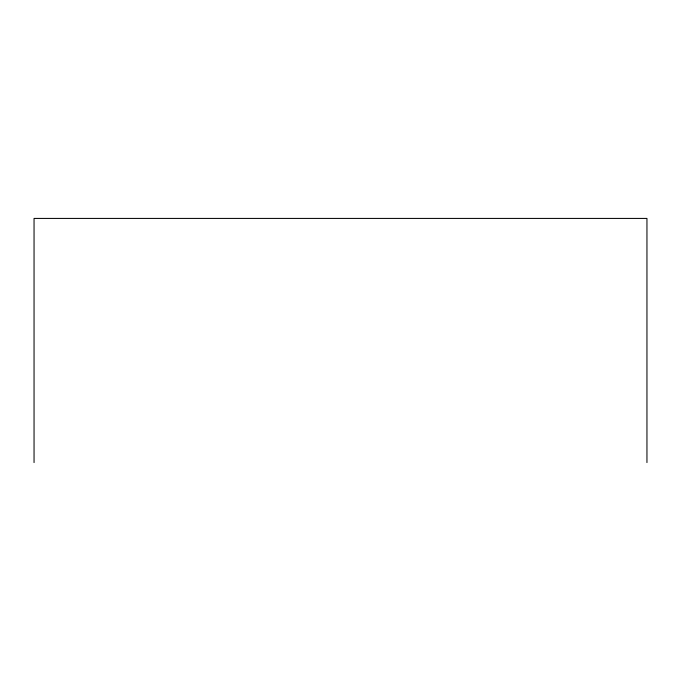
<?xml version="1.0" encoding="UTF-8"?>
<svg xmlns="http://www.w3.org/2000/svg" width="681" height="681" viewBox="0 0 681 681"><rect width="100%" height="100%" fill="white"/><g stroke="black" fill="none" stroke-linecap="round" stroke-linejoin="round"><path stroke-width="1.02" d="M646.95 462.578L646.95 218.422L34.05 218.422L34.05 462.578"/></g></svg>
